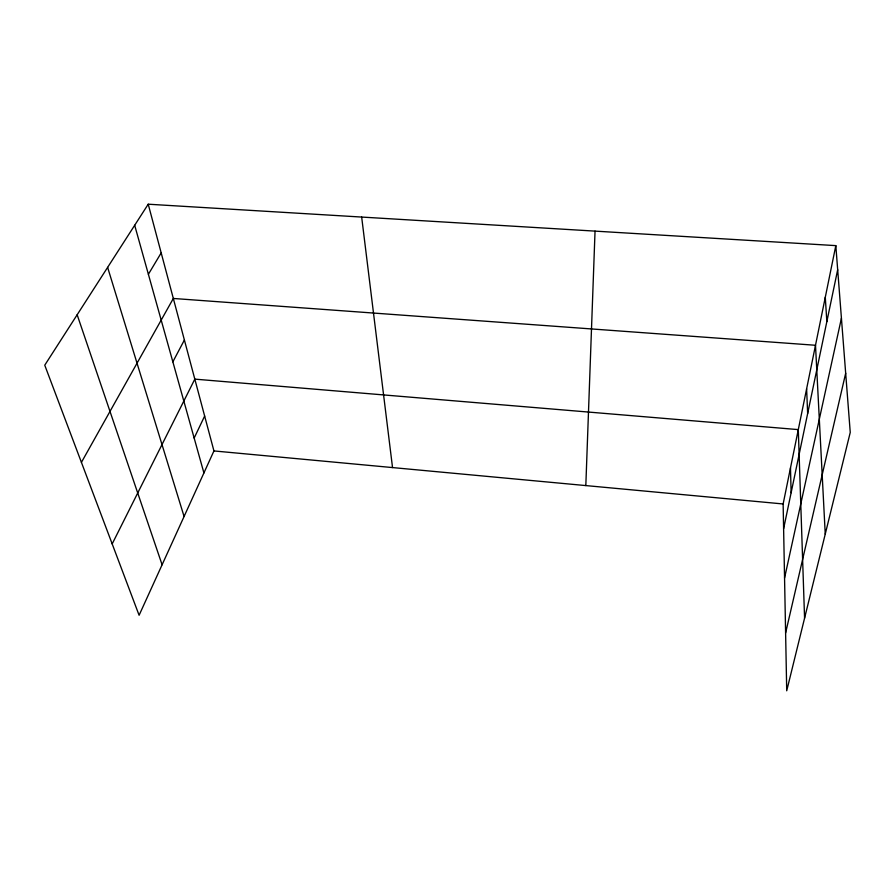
<?xml version="1.0" encoding="UTF-8"?>
<svg xmlns="http://www.w3.org/2000/svg" width="895" height="895" viewBox="0 0 895 895"><rect width="100%" height="100%" fill="white"/><g stroke="black" fill="none" stroke-linecap="round" stroke-linejoin="round"><path stroke-width="1.34" d="M585.822 485.582L595.041 231.123M835.818 245.622L850.25 432.408L786.716 690.795L783.136 503.963L835.818 245.622L148.223 204.205L44.75 365.194L139.105 615.257L213.939 450.935L148.223 204.205M783.606 528.766L837.675 269.719M784.557 578.036L841.423 318.206M785.609 632.955L845.674 373.249M194.159 438.047L204.653 416.052M112.188 543.914L194.819 379.133L798.295 429.611L804.571 618.176M172.858 361.826L184.392 340.01M81.423 462.368L173.328 298.46L815.502 345.269L825.246 534.114M148.391 274.284L161.19 252.882M213.939 450.935L783.136 503.963M77.16 314.76L162.096 564.756M107.624 267.381L184.079 516.505M134.686 225.272L203.915 472.952M361.669 217.071L392.536 467.57M825.291 297.229L826.835 321.652M806.619 388.81L807.648 413.579M790.486 467.917L791.124 492.765"/></g></svg>
